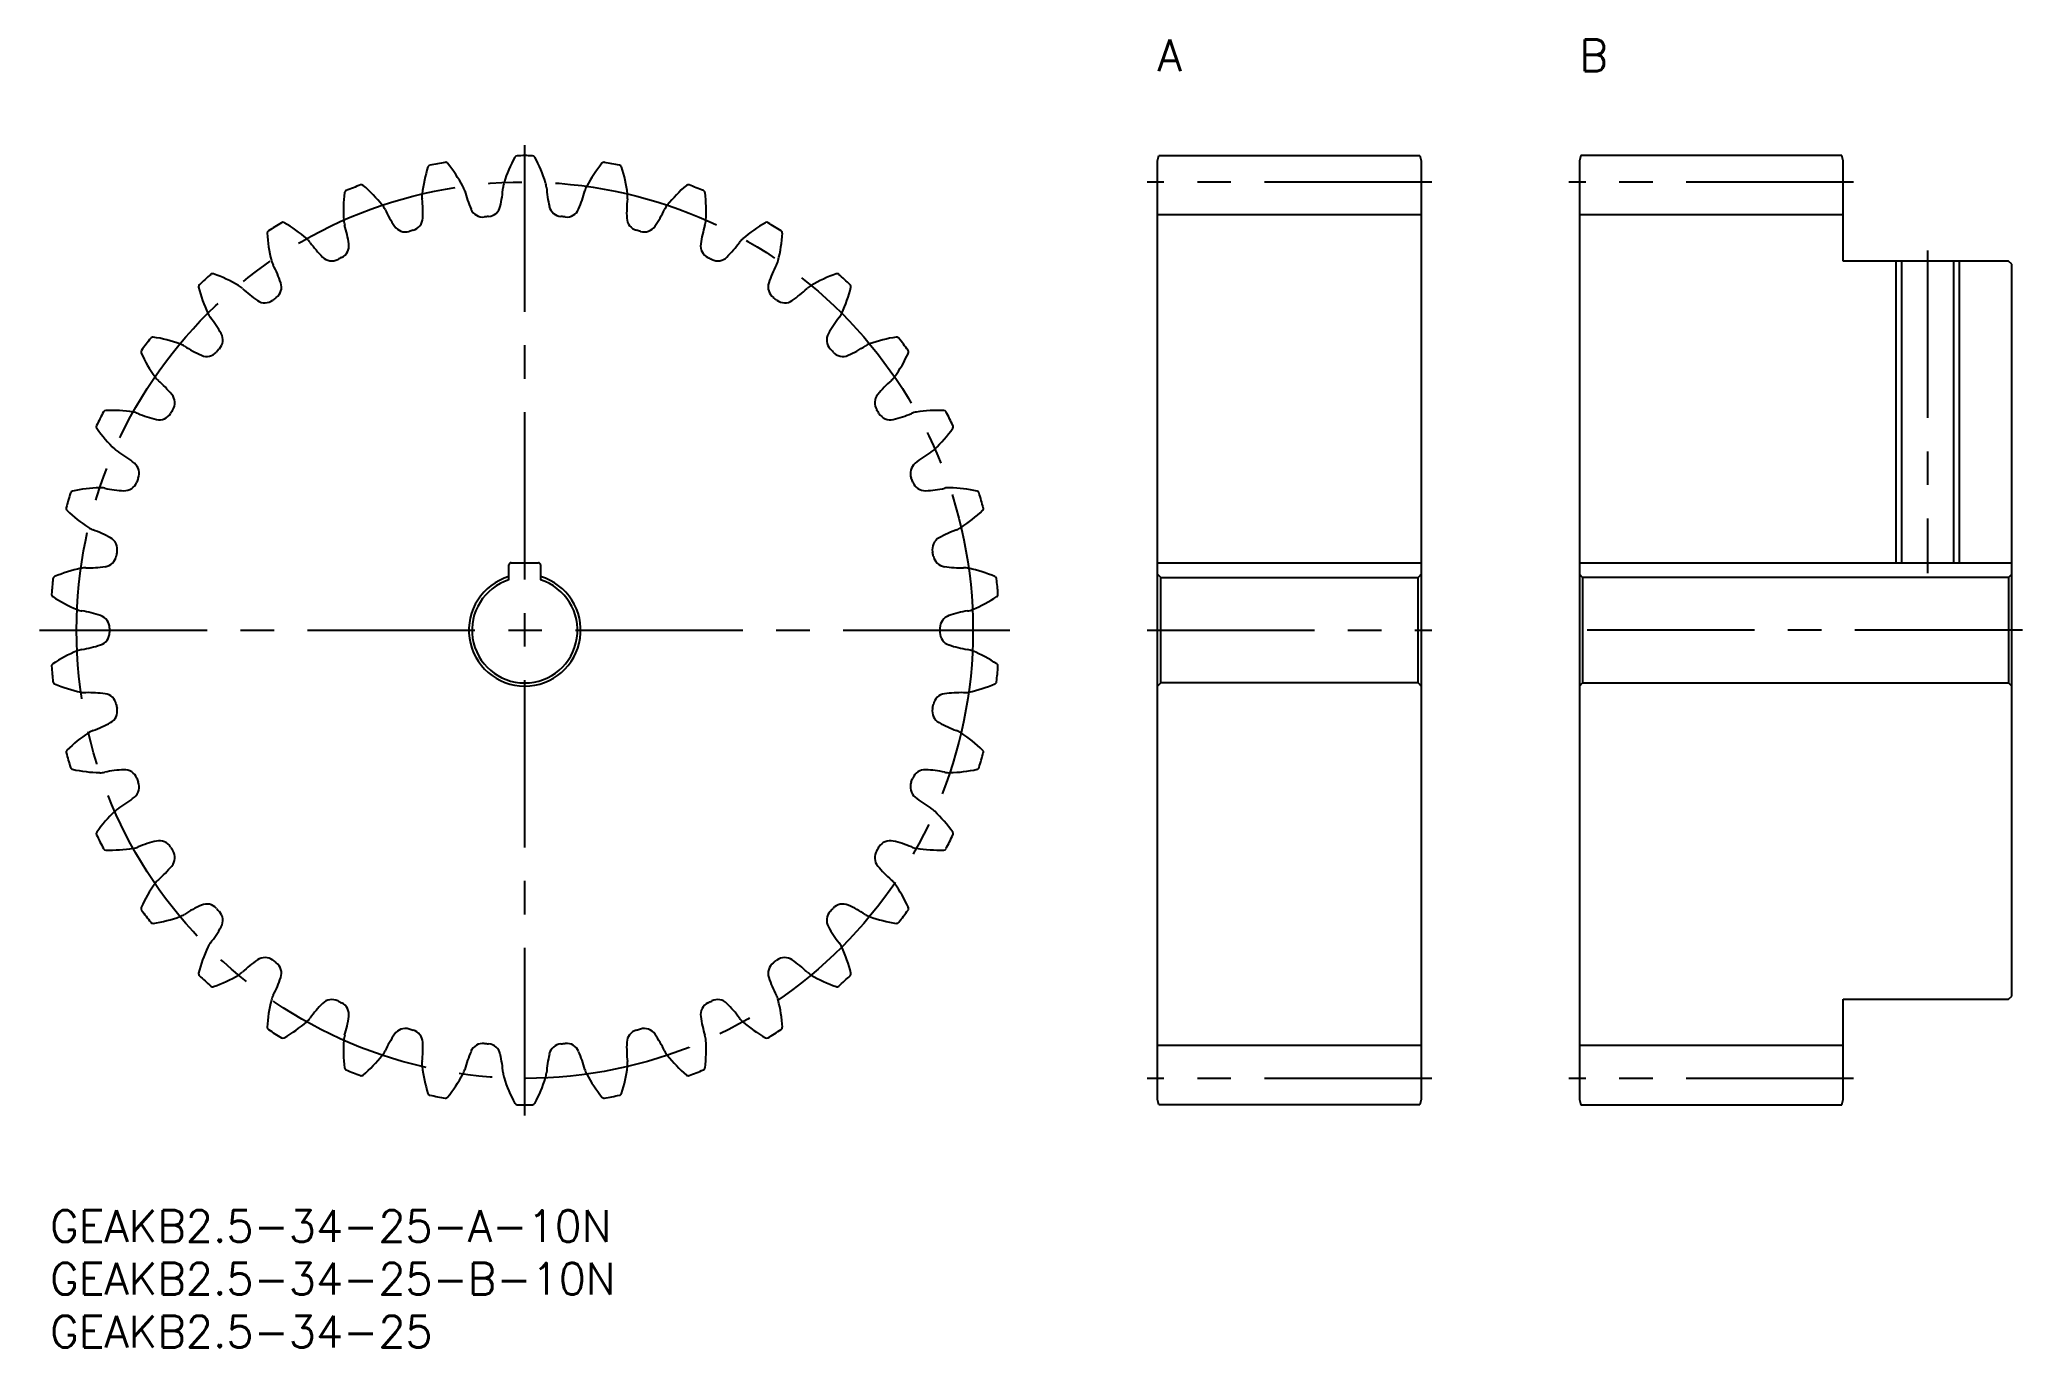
# Model space of a CAD drawing. Extents: x -1 to 187, y -13 to 111.
import ezdxf

# ---------------------------------------------------------------- set-up
doc = ezdxf.new("R2010")
doc.units = 0
doc.header["$LTSCALE"] = 0.5
doc.linetypes.add('CENTER', pattern=[50.8, 31.75, -6.35, 6.35, -6.35])
for name, color, linetype in [('MSM_CENTER', 1, 'CENTER'), ('MSM_CONTINUOUS', 7, 'CONTINUOUS'), ('MSM_NARROW', 5, 'CONTINUOUS'), ('MSM_PART_NUMBER', 7, 'CONTINUOUS')]:
    doc.layers.add(name, color=color, linetype=linetype)
doc.styles.get("Standard").update_dxf_attribs({"font": 'txt.shx', "height": 1, "bigfont": 'bigfont.shx'})

# ---------------------------------------------------------------- blocks, each defined once
blk = doc.blocks.new('*U2')
at = {"layer": 'MSM_PART_NUMBER'}
blk.add_text('GEAKB2.5-34-25-A-10N', height=3, dxfattribs=at).set_placement((0, -3))
blk = doc.blocks.new('*U3')
at = {"layer": 'MSM_PART_NUMBER'}
blk.add_text('GEAKB2.5-34-25-B-10N', height=3, dxfattribs=at).set_placement((0, -8))
blk = doc.blocks.new('*U5')
at = {"layer": 'MSM_PART_NUMBER'}
blk.add_text('GEAKB2.5-34-25', height=3, dxfattribs=at).set_placement((0, -13))
blk = doc.blocks.new('*U6')
at = {"layer": 'MSM_PART_NUMBER'}
blk.add_text('A', height=3, dxfattribs=at).set_placement((105, 108))
blk = doc.blocks.new('*U7')
at = {"layer": 'MSM_PART_NUMBER'}
blk.add_text('B', height=3, dxfattribs=at).set_placement((145, 108))

msp = doc.modelspace()

# ---------------------------------------------------------------- linework, layer by layer
at = {"layer": 'MSM_CENTER'}
for p, q in [((45, 9), (45, 101)), ((131, 97.5), (104, 97.5)), ((171, 97.5), (144, 97.5)), ((178, 91), (178, 60.4)), ((-1, 55), (91, 55)), ((104, 55), (131, 55)), ((187, 55), (144, 55)), ((131, 12.5), (104, 12.5)), ((171, 12.5), (144, 12.5))]:
    msp.add_line(p, q, dxfattribs=at)
msp.add_circle((45, 55), 42.5, dxfattribs=at)
at = {"layer": 'MSM_CONTINUOUS'}
for p, q in [((105, 99.5), (105.13, 100)), ((105.13, 100), (129.87, 100)), ((129.87, 100), (130, 99.5)), ((145.13, 100), (145, 99.5)), ((169.87, 100), (145.13, 100)), ((170, 99.5), (169.87, 100)), ((105, 10.5), (105, 99.5)), ((130, 99.5), (130, 10.5)), ((145, 99.5), (145, 10.5)), ((170, 90), (170, 99.5)), ((130, 94.38), (105, 94.38)), ((170, 94.38), (145, 94.38)), ((185.7, 90), (170, 90)), ((175.54, 90), (175.54, 61.4)), ((180.46, 90), (180.46, 61.4)), ((186, 89.7), (185.7, 90)), ((186, 20.3), (186, 89.7)), ((43.5, 59.77), (43.5, 61.2)), ((43.7, 61.4), (46.3, 61.4)), ((46.5, 61.2), (46.5, 59.77)), ((105, 61.4), (130, 61.4)), ((105.3, 60), (105, 60.3)), ((130, 60.3), (129.7, 60)), ((145, 61.4), (186, 61.4)), ((145, 60.3), (145.3, 60)), ((185.7, 60), (186, 60.3)), ((105.3, 60), (129.7, 60)), ((105.3, 50), (105.3, 60)), ((129.7, 50), (129.7, 60)), ((145.3, 60), (145.3, 50)), ((185.7, 60), (145.3, 60)), ((185.7, 60), (185.7, 50)), ((105, 49.7), (105.3, 50)), ((129.7, 50), (105.3, 50)), ((129.7, 50), (130, 49.7)), ((145.3, 50), (145, 49.7)), ((145.3, 50), (185.7, 50)), ((186, 49.7), (185.7, 50)), ((170, 10.5), (170, 20)), ((170, 20), (185.7, 20)), ((185.7, 20), (186, 20.3)), ((130, 15.62), (105, 15.62)), ((170, 15.62), (145, 15.62)), ((105.13, 10), (105, 10.5)), ((129.87, 10), (105.13, 10)), ((130, 10.5), (129.87, 10)), ((145, 10.5), (145.13, 10)), ((145.13, 10), (169.87, 10)), ((169.87, 10), (170, 10.5))]:
    msp.add_line(p, q, dxfattribs=at)
for centre, radius, start, end in [((56.02, 93.4), 13.6, 151.6188, 162.6471), ((44.27, 99.74), 0.25, 90.9311, 151.6188), ((45, 55), 45, 89.0689, 90.9311), ((45.73, 99.74), 0.25, 28.3812, 89.0689), ((33.98, 93.4), 13.6, 17.3529, 28.3812), ((48.77, 94.77), 13.6, 162.207, 173.2353), ((36.06, 98.85), 0.25, 101.5193, 162.207), ((45, 55), 45, 99.6571, 101.5193), ((37.49, 99.12), 0.25, 38.9695, 99.6571), ((27.11, 90.72), 13.6, 27.9412, 38.9695), ((62.89, 90.72), 13.6, 141.0305, 152.0588), ((52.51, 99.12), 0.25, 80.3429, 141.0306), ((45, 55), 45, 78.4807, 80.3429), ((53.94, 98.85), 0.25, 17.793, 78.4807), ((41.23, 94.77), 13.6, 6.7647, 17.793), ((41.4, 94.79), 13.6, 172.7952, 183.8235), ((28.16, 96.46), 0.25, 112.1076, 172.7953), ((45, 55), 45, 110.2454, 112.1076), ((29.51, 96.99), 0.25, 49.5577, 110.2454), ((20.85, 86.83), 13.6, 38.5294, 49.5577), ((37.31, 96.13), 2.06, 173.2353, 186.6097), ((24.01, 94.6), 11.33, 357.3503, 6.5638), ((37.31, 96.13), 2.06, 14.5668, 27.9412), ((50.27, 99.51), 11.33, 194.6127, 203.8262), ((31.64, 97.78), 11.33, 346.762, 355.9756), ((45, 96.84), 2.06, 162.6471, 176.0214), ((45, 96.84), 2.06, 3.9786, 17.3529), ((58.36, 97.78), 11.33, 184.0244, 193.238), ((39.73, 99.51), 11.33, 336.1738, 345.3873), ((52.69, 96.13), 2.06, 152.0588, 165.4332), ((65.99, 94.6), 11.33, 173.4362, 182.6497), ((52.69, 96.13), 2.06, 353.3903, 6.7647), ((69.15, 86.83), 13.6, 130.4423, 141.4706), ((60.49, 96.99), 0.25, 69.7546, 130.4423), ((45, 55), 45, 67.8924, 69.7546), ((61.84, 96.46), 0.25, 7.2048, 67.8924), ((48.6, 94.79), 13.6, 356.1765, 7.2048), ((29.89, 94.02), 2.06, 25.155, 38.5294), ((42, 99.72), 11.33, 205.2009, 214.4144), ((34.08, 94.13), 1.25, 285.5893, 357.3503), ((41.04, 95.43), 1.25, 203.8262, 275.5872), ((45, 55), 39.38, 95.001, 95.5872), ((41.46, 95.47), 1.25, 275.001, 346.762), ((48.54, 95.47), 1.25, 193.238, 264.999), ((45, 55), 39.38, 84.4128, 84.999), ((48.96, 95.43), 1.25, 264.4128, 336.1738), ((55.92, 94.13), 1.25, 182.6497, 254.4107), ((48, 99.72), 11.33, 325.5856, 334.7991), ((60.11, 94.02), 2.06, 141.4706, 154.845), ((20.83, 92.66), 0.25, 122.6958, 183.3835), ((34.15, 93.45), 13.6, 183.3835, 194.4118), ((45, 55), 45, 120.8336, 122.6958), ((22.06, 93.43), 0.25, 60.1459, 120.8336), ((15.42, 81.85), 13.6, 49.1176, 60.1459), ((22.97, 90.57), 2.06, 35.7433, 49.1177), ((29.89, 94.02), 2.06, 183.8235, 197.1979), ((17.09, 90.07), 11.33, 7.9385, 17.1521), ((33.68, 94.02), 1.25, 214.4144, 286.1755), ((45, 55), 39.37, 105.5893, 106.1754), ((45, 55), 39.37, 73.8246, 74.4107), ((56.32, 94.02), 1.25, 253.8246, 325.5856), ((72.91, 90.07), 11.33, 162.8479, 172.0615), ((60.11, 94.02), 2.06, 342.8021, 356.1765), ((67.03, 90.57), 2.06, 130.8823, 144.2567), ((74.58, 81.85), 13.6, 119.8541, 130.8824), ((67.94, 93.43), 0.25, 59.1664, 119.8541), ((45, 55), 45, 57.3042, 59.1664), ((55.85, 93.45), 13.6, 345.5882, 356.6165), ((69.17, 92.66), 0.25, 356.6165, 57.3042), ((33.84, 98.4), 11.33, 215.7891, 225.0027), ((26.71, 91.27), 1.25, 225.0027, 296.7637), ((45, 55), 39.38, 116.1775, 116.7637), ((27.08, 91.46), 1.25, 296.1775, 7.9385), ((62.92, 91.46), 1.25, 172.0615, 243.8225), ((45, 55), 39.37, 63.2363, 63.8225), ((63.29, 91.27), 1.25, 243.2363, 314.9973), ((56.16, 98.4), 11.33, 314.9973, 324.2109), ((45, 55), 45, 131.4219, 133.284), ((15.39, 88.56), 0.25, 70.7342, 131.4219), ((10.99, 75.95), 13.6, 59.7059, 70.7342), ((22.97, 90.57), 2.06, 194.4118, 207.7861), ((11.12, 84.34), 11.33, 18.5267, 27.7403), ((78.88, 84.34), 11.33, 152.2597, 161.4733), ((67.03, 90.57), 2.06, 332.2139, 345.5882), ((79.01, 75.95), 13.6, 109.2658, 120.2941), ((74.61, 88.56), 0.25, 48.5781, 109.2659), ((45, 55), 45, 46.716, 48.5781), ((14.32, 87.58), 0.25, 133.284, 193.9717), ((27.27, 90.8), 13.6, 193.9717, 205), ((16.81, 85.92), 2.06, 46.3315, 59.7059), ((26.05, 95.61), 11.33, 226.3774, 235.5909), ((45, 55), 39.37, 126.7657, 127.3519), ((20.68, 87.54), 1.25, 306.7657, 18.5267), ((69.32, 87.54), 1.25, 161.4733, 233.2343), ((45, 55), 39.37, 52.6481, 53.2343), ((63.95, 95.61), 11.33, 304.4091, 313.6226), ((73.19, 85.92), 2.06, 120.2941, 133.6685), ((62.73, 90.8), 13.6, 335, 346.0283), ((75.68, 87.58), 0.25, 346.0283, 46.716), ((16.81, 85.92), 2.06, 205, 218.3744), ((6.31, 77.62), 11.33, 29.115, 38.3285), ((20.35, 87.29), 1.25, 235.5909, 307.3519), ((69.65, 87.29), 1.25, 232.6481, 304.4091), ((83.69, 77.62), 11.33, 141.6715, 150.885), ((73.19, 85.92), 2.06, 321.6256, 335), ((9.73, 82.54), 0.25, 81.3224, 142.0101), ((7.72, 69.35), 13.6, 70.2941, 81.3224), ((15.12, 82.52), 1.25, 317.354, 29.115), ((74.88, 82.52), 1.25, 150.885, 222.646), ((82.28, 69.35), 13.6, 98.6776, 109.7059), ((80.27, 82.54), 0.25, 37.9899, 98.6776), ((8.86, 81.38), 0.25, 143.8723, 204.5599), ((21, 86.93), 13.6, 204.56, 215.5882), ((45, 55), 45, 142.0101, 143.8723), ((11.61, 80.22), 2.06, 56.9197, 70.2941), ((18.91, 91.44), 11.33, 236.9656, 246.1791), ((14.84, 82.21), 1.25, 246.1791, 317.9401), ((45, 55), 39.38, 137.354, 137.9401), ((45, 55), 39.38, 42.0599, 42.646), ((75.16, 82.21), 1.25, 222.0599, 293.8209), ((71.09, 91.44), 11.33, 293.8209, 303.0344), ((78.39, 80.22), 2.06, 109.7059, 123.0803), ((69, 86.93), 13.6, 324.4118, 335.44), ((45, 55), 45, 36.1277, 37.9899), ((81.14, 81.38), 0.25, 335.44, 36.1277), ((11.61, 80.22), 2.06, 215.5882, 228.9626), ((78.39, 80.22), 2.06, 311.0374, 324.4118), ((2.81, 70.12), 11.33, 39.7032, 48.9168), ((10.57, 76.56), 1.25, 327.9422, 39.7032), ((79.43, 76.56), 1.25, 140.2968, 212.0578), ((87.19, 70.12), 11.33, 131.0832, 140.2968), ((45, 55), 45, 152.5983, 154.4605), ((5.27, 75.6), 0.25, 91.9106, 152.5983), ((5.72, 62.25), 13.6, 80.8824, 91.9106), ((7.55, 73.65), 2.06, 67.508, 80.8824), ((12.66, 86.02), 11.33, 247.5538, 256.7674), ((10.35, 76.21), 1.25, 256.7674, 328.5283), ((45, 55), 39.37, 147.9422, 148.5284), ((45, 55), 39.38, 31.4716, 32.0578), ((79.65, 76.21), 1.25, 211.4716, 283.2326), ((77.34, 86.02), 11.33, 283.2326, 292.4462), ((82.45, 73.65), 2.06, 99.1176, 112.492), ((84.28, 62.25), 13.6, 88.0894, 99.1176), ((84.73, 75.6), 0.25, 27.4017, 88.0894), ((45, 55), 45, 25.5395, 27.4017), ((4.62, 74.29), 0.25, 154.4605, 215.1482), ((15.54, 81.98), 13.6, 215.1482, 226.1765), ((74.46, 81.98), 13.6, 313.8235, 324.8518), ((85.38, 74.29), 0.25, 324.8518, 25.5395), ((7.55, 73.65), 2.06, 226.1765, 239.5508), ((0.75, 62.11), 11.33, 50.2914, 59.505), ((89.25, 62.11), 11.33, 120.495, 129.7086), ((82.45, 73.65), 2.06, 300.4492, 313.8235), ((7.19, 69.87), 1.25, 338.5304, 50.2914), ((82.81, 69.87), 1.25, 129.7086, 201.4696), ((45, 55), 45, 163.1866, 165.0487), ((2.16, 67.94), 0.25, 102.4988, 163.1866), ((5.05, 54.91), 13.6, 91.4706, 102.4989), ((4.76, 66.45), 2.06, 78.0962, 91.4706), ((7.51, 79.55), 11.33, 258.1421, 267.3556), ((7.04, 69.48), 1.25, 267.3556, 339.1166), ((45, 55), 39.37, 158.5304, 159.1166), ((45, 55), 39.38, 20.8834, 21.4696), ((82.96, 69.48), 1.25, 200.8834, 272.6444), ((82.49, 79.55), 11.33, 272.6444, 281.8579), ((85.24, 66.45), 2.06, 88.5294, 101.9038), ((84.95, 54.91), 13.6, 77.5011, 88.5294), ((87.84, 67.94), 0.25, 16.8134, 77.5011), ((45, 55), 45, 14.9513, 16.8134), ((1.76, 66.55), 0.25, 165.0487, 225.7364), ((11.08, 76.11), 13.6, 225.7364, 236.7647), ((78.92, 76.11), 13.6, 303.2353, 314.2636), ((88.24, 66.55), 0.25, 314.2635, 14.9513), ((4.76, 66.45), 2.06, 236.7647, 250.1391), ((0.2, 53.86), 11.33, 60.8797, 70.0932), ((89.8, 53.86), 11.33, 109.9068, 119.1203), ((85.24, 66.45), 2.06, 289.8609, 303.2353), ((5.11, 62.67), 1.25, 349.1187, 60.8797), ((45, 55), 39.38, 169.1187, 169.7048), ((84.89, 62.67), 1.25, 119.1203, 190.8813), ((45, 55), 39.37, 10.2952, 10.8813), ((5.75, 47.57), 13.6, 102.0588, 113.0871), ((3.34, 58.86), 2.06, 88.6845, 102.0588), ((3.64, 72.25), 11.33, 268.7303, 277.9439), ((5.03, 62.26), 1.25, 277.9439, 349.7048), ((43.7, 61.2), 0.2, 90, 180), ((46.3, 61.2), 0.2, 0, 90), ((84.97, 62.26), 1.25, 190.2952, 262.0561), ((86.36, 72.25), 11.33, 262.0561, 271.2697), ((86.66, 58.86), 2.06, 77.9412, 91.3155), ((84.25, 47.57), 13.6, 66.9129, 77.9412), ((45, 55), 45, 173.7748, 175.637), ((0.38, 58.4), 0.25, 175.637, 236.3247), ((0.51, 59.85), 0.25, 113.0871, 173.7748), ((45, 55), 5.3, 106.4405, 73.5595), ((45, 55), 5, 107.4576, 72.5424), ((89.49, 59.85), 0.25, 6.2252, 66.9129), ((45, 55), 45, 4.363, 6.2252), ((89.62, 58.4), 0.25, 303.6753, 4.363), ((7.78, 69.51), 13.6, 236.3247, 247.3529), ((3.34, 58.86), 2.06, 247.3529, 260.7273), ((1.17, 45.65), 11.33, 71.4679, 80.6815), ((88.83, 45.65), 11.33, 99.3185, 108.5321), ((86.66, 58.86), 2.06, 279.2727, 292.6471), ((82.22, 69.51), 13.6, 292.6471, 303.6753), ((4.38, 55.21), 1.25, 359.7069, 71.4679), ((4.38, 54.79), 1.25, 288.5321, 0.2931), ((45, 55), 39.38, 179.7069, 180.2931), ((85.62, 55.21), 1.25, 108.5321, 180.2931), ((45, 55), 39.38, 359.7069, 0.2931), ((85.62, 54.79), 1.25, 179.7069, 251.4679), ((7.78, 40.49), 13.6, 112.6471, 123.6753), ((3.34, 51.14), 2.06, 99.2727, 112.6471), ((1.17, 64.35), 11.33, 279.3185, 288.5321), ((88.83, 64.35), 11.33, 251.4679, 260.6815), ((86.66, 51.14), 2.06, 67.3529, 80.7273), ((82.22, 40.49), 13.6, 56.3247, 67.3529), ((0.38, 51.6), 0.25, 123.6753, 184.363), ((45, 55), 45, 184.363, 186.2252), ((45, 55), 45, 353.7748, 355.637), ((89.62, 51.6), 0.25, 355.637, 56.3247), ((0.51, 50.15), 0.25, 186.2252, 246.9129), ((5.75, 62.43), 13.6, 246.9129, 257.9412), ((3.34, 51.14), 2.06, 257.9412, 271.3155), ((3.64, 37.75), 11.33, 82.0561, 91.2697), ((5.03, 47.74), 1.25, 10.2952, 82.0561), ((84.97, 47.74), 1.25, 97.9439, 169.7048), ((86.36, 37.75), 11.33, 88.7303, 97.9439), ((86.66, 51.14), 2.06, 268.6845, 282.0588), ((84.25, 62.43), 13.6, 282.0588, 293.0871), ((89.49, 50.15), 0.25, 293.0871, 353.7748), ((5.11, 47.33), 1.25, 299.1203, 10.8813), ((45, 55), 39.37, 190.2952, 190.8813), ((84.89, 47.33), 1.25, 169.1187, 240.8797), ((45, 55), 39.37, 349.1187, 349.7048), ((11.08, 33.89), 13.6, 123.2353, 134.2636), ((4.76, 43.55), 2.06, 109.8609, 123.2353), ((0.2, 56.14), 11.33, 289.9068, 299.1203), ((89.8, 56.14), 11.33, 240.8797, 250.0932), ((85.24, 43.55), 2.06, 56.7647, 70.1391), ((78.92, 33.89), 13.6, 45.7364, 56.7647), ((1.76, 43.45), 0.25, 134.2635, 194.9513), ((45, 55), 45, 194.9513, 196.8134), ((45, 55), 45, 343.1866, 345.0487), ((88.24, 43.45), 0.25, 345.0487, 45.7364), ((2.16, 42.06), 0.25, 196.8134, 257.5011), ((5.05, 55.09), 13.6, 257.5011, 268.5294), ((4.76, 43.55), 2.06, 268.5294, 281.9038), ((7.51, 30.45), 11.33, 92.6444, 101.8579), ((7.04, 40.52), 1.25, 20.8834, 92.6444), ((82.96, 40.52), 1.25, 87.3556, 159.1166), ((82.49, 30.45), 11.33, 78.1421, 87.3556), ((85.24, 43.55), 2.06, 258.0962, 271.4706), ((84.95, 55.09), 13.6, 271.4706, 282.4989), ((87.84, 42.06), 0.25, 282.4989, 343.1866), ((7.19, 40.13), 1.25, 309.7086, 21.4696), ((45, 55), 39.38, 200.8834, 201.4696), ((82.81, 40.13), 1.25, 158.5304, 230.2914), ((45, 55), 39.37, 338.5304, 339.1166), ((15.54, 28.02), 13.6, 133.8235, 144.8518), ((7.55, 36.35), 2.06, 120.4492, 133.8235), ((0.75, 47.89), 11.33, 300.495, 309.7086), ((89.25, 47.89), 11.33, 230.2914, 239.505), ((82.45, 36.35), 2.06, 46.1765, 59.5508), ((74.46, 28.02), 13.6, 35.1482, 46.1765), ((4.62, 35.71), 0.25, 144.8518, 205.5395), ((85.38, 35.71), 0.25, 334.4605, 35.1482), ((45, 55), 45, 205.5395, 207.4017), ((5.27, 34.4), 0.25, 207.4017, 268.0894), ((5.72, 47.75), 13.6, 268.0894, 279.1176), ((7.55, 36.35), 2.06, 279.1176, 292.492), ((12.66, 23.98), 11.33, 103.2326, 112.4462), ((10.35, 33.79), 1.25, 31.4716, 103.2326), ((45, 55), 39.38, 211.4716, 212.0578), ((10.57, 33.44), 1.25, 320.2968, 32.0578), ((79.43, 33.44), 1.25, 147.9422, 219.7032), ((45, 55), 39.37, 327.9422, 328.5284), ((79.65, 33.79), 1.25, 76.7674, 148.5284), ((77.34, 23.98), 11.33, 67.5538, 76.7674), ((82.45, 36.35), 2.06, 247.508, 260.8824), ((84.28, 47.75), 13.6, 260.8824, 271.9106), ((84.73, 34.4), 0.25, 271.9106, 332.5983), ((45, 55), 45, 332.5983, 334.4605), ((2.81, 39.88), 11.33, 311.0832, 320.2968), ((87.19, 39.88), 11.33, 219.7032, 228.9168), ((21, 23.07), 13.6, 144.4118, 155.44), ((11.61, 29.78), 2.06, 131.0374, 144.4118), ((78.39, 29.78), 2.06, 35.5882, 48.9626), ((69, 23.07), 13.6, 24.56, 35.5882), ((8.86, 28.62), 0.25, 155.44, 216.1277), ((45, 55), 45, 216.1277, 217.9899), ((18.91, 18.56), 11.33, 113.8209, 123.0344), ((14.84, 27.79), 1.25, 42.0599, 113.8209), ((45, 55), 39.38, 222.0599, 222.646), ((15.12, 27.48), 1.25, 330.885, 42.6461), ((74.88, 27.48), 1.25, 137.354, 209.115), ((45, 55), 39.37, 317.354, 317.9401), ((75.16, 27.79), 1.25, 66.1791, 137.9401), ((71.09, 18.56), 11.33, 56.9656, 66.1791), ((45, 55), 45, 322.0101, 323.8723), ((81.14, 28.62), 0.25, 323.8723, 24.56), ((9.73, 27.46), 0.25, 217.9899, 278.6776), ((7.72, 40.65), 13.6, 278.6776, 289.7059), ((11.61, 29.78), 2.06, 289.7059, 303.0803), ((6.31, 32.38), 11.33, 321.6715, 330.885), ((83.69, 32.38), 11.33, 209.115, 218.3285), ((78.39, 29.78), 2.06, 236.9197, 250.2941), ((82.28, 40.65), 13.6, 250.2941, 261.3224), ((80.27, 27.46), 0.25, 261.3224, 322.0101), ((27.27, 19.2), 13.6, 155, 166.0283), ((16.81, 24.08), 2.06, 141.6256, 155), ((73.19, 24.08), 2.06, 25, 38.3744), ((62.73, 19.2), 13.6, 13.9717, 25), ((16.81, 24.08), 2.06, 300.2941, 313.6685), ((26.05, 14.39), 11.33, 124.4091, 133.6226), ((20.35, 22.71), 1.25, 52.6481, 124.4091), ((45, 55), 39.37, 232.6481, 233.2343), ((20.68, 22.46), 1.25, 341.4733, 53.2343), ((69.32, 22.46), 1.25, 126.7657, 198.5267), ((45, 55), 39.37, 306.7657, 307.3519), ((69.65, 22.71), 1.25, 55.5909, 127.3519), ((63.95, 14.39), 11.33, 46.3774, 55.5909), ((73.19, 24.08), 2.06, 226.3315, 239.7059), ((14.32, 22.42), 0.25, 166.0282, 226.716), ((45, 55), 45, 226.716, 228.5781), ((15.39, 21.44), 0.25, 228.5781, 289.2659), ((10.99, 34.05), 13.6, 289.2658, 300.2941), ((11.12, 25.66), 11.33, 332.2597, 341.4733), ((78.88, 25.66), 11.33, 198.5267, 207.7403), ((79.01, 34.05), 13.6, 239.7059, 250.7342), ((74.61, 21.44), 0.25, 250.7342, 311.4219), ((45, 55), 45, 311.4219, 313.284), ((75.68, 22.42), 0.25, 313.284, 13.9717), ((34.15, 16.55), 13.6, 165.5882, 176.6165), ((22.97, 19.43), 2.06, 152.2139, 165.5882), ((33.84, 11.6), 11.33, 134.9973, 144.2109), ((26.71, 18.73), 1.25, 63.2363, 134.9973), ((45, 55), 39.37, 243.2363, 243.8225), ((27.08, 18.54), 1.25, 352.0615, 63.8225), ((62.92, 18.54), 1.25, 116.1775, 187.9385), ((45, 55), 39.38, 296.1775, 296.7637), ((63.29, 18.73), 1.25, 45.0027, 116.7637), ((56.16, 11.6), 11.33, 35.7891, 45.0027), ((67.03, 19.43), 2.06, 14.4118, 27.7861), ((55.85, 16.55), 13.6, 3.3835, 14.4118), ((20.83, 17.34), 0.25, 176.6165, 237.3042), ((45, 55), 45, 237.3042, 239.1664), ((15.42, 28.15), 13.6, 299.8541, 310.8824), ((22.97, 19.43), 2.06, 310.8823, 324.2567), ((17.09, 19.93), 11.33, 342.8479, 352.0615), ((33.68, 15.98), 1.25, 73.8246, 145.5856), ((45, 55), 39.37, 253.8246, 254.4107), ((34.08, 15.87), 1.25, 2.6497, 74.4107), ((55.92, 15.87), 1.25, 105.5893, 177.3503), ((45, 55), 39.37, 285.5893, 286.1754), ((56.32, 15.98), 1.25, 34.4144, 106.1754), ((72.91, 19.93), 11.33, 187.9385, 197.1521), ((67.03, 19.43), 2.06, 215.7433, 229.1177), ((74.58, 28.15), 13.6, 229.1176, 240.1459), ((45, 55), 45, 300.8336, 302.6958), ((69.17, 17.34), 0.25, 302.6958, 3.3835), ((22.06, 16.57), 0.25, 239.1664, 299.8541), ((41.4, 15.21), 13.6, 176.1765, 187.2048), ((29.89, 15.98), 2.06, 162.8021, 176.1765), ((29.89, 15.98), 2.06, 321.4706, 334.845), ((42, 10.28), 11.33, 145.5856, 154.7991), ((24.01, 15.4), 11.33, 353.4362, 2.6497), ((50.27, 10.49), 11.33, 156.1738, 165.3873), ((41.04, 14.57), 1.25, 84.4128, 156.1738), ((45, 55), 39.37, 264.4128, 264.999), ((41.46, 14.53), 1.25, 13.238, 84.999), ((48.54, 14.53), 1.25, 95.001, 166.762), ((45, 55), 39.37, 275.001, 275.5872), ((48.96, 14.57), 1.25, 23.8262, 95.5872), ((39.73, 10.49), 11.33, 14.6127, 23.8262), ((65.99, 15.4), 11.33, 177.3503, 186.5638), ((48, 10.28), 11.33, 25.2009, 34.4144), ((60.11, 15.98), 2.06, 205.155, 218.5294), ((60.11, 15.98), 2.06, 3.8235, 17.1979), ((48.6, 15.21), 13.6, 352.7952, 3.8235), ((67.94, 16.57), 0.25, 240.1459, 300.8336), ((28.16, 13.54), 0.25, 187.2047, 247.8925), ((45, 55), 45, 247.8924, 249.7546), ((20.85, 23.17), 13.6, 310.4423, 321.4706), ((37.31, 13.87), 2.06, 173.3903, 186.7647), ((48.77, 15.23), 13.6, 186.7647, 197.793), ((37.31, 13.87), 2.06, 332.0588, 345.4332), ((31.64, 12.22), 11.33, 4.0244, 13.238), ((58.36, 12.22), 11.33, 166.762, 175.9756), ((52.69, 13.87), 2.06, 194.5668, 207.9412), ((41.23, 15.23), 13.6, 342.207, 353.2353), ((52.69, 13.87), 2.06, 353.2353, 6.6097), ((69.15, 23.17), 13.6, 218.5294, 229.5577), ((45, 55), 45, 290.2454, 292.1076), ((61.84, 13.54), 0.25, 292.1076, 352.7953), ((29.51, 13.01), 0.25, 249.7546, 310.4423), ((27.11, 19.28), 13.6, 321.0305, 332.0588), ((45, 13.16), 2.06, 183.9786, 197.3529), ((56.02, 16.6), 13.6, 197.3529, 208.3812), ((33.98, 16.6), 13.6, 331.6188, 342.6471), ((45, 13.16), 2.06, 342.647, 356.0214), ((62.89, 19.28), 13.6, 207.9412, 218.9695), ((60.49, 13.01), 0.25, 229.5577, 290.2454), ((36.06, 11.15), 0.25, 197.7929, 258.4807), ((45, 55), 45, 258.4807, 260.3429), ((37.49, 10.88), 0.25, 260.3429, 321.0306), ((44.27, 10.26), 0.25, 208.3812, 269.0689), ((45, 55), 45, 269.0689, 270.9311), ((45.73, 10.26), 0.25, 270.9311, 331.6188), ((52.51, 10.88), 0.25, 218.9694, 279.6572), ((45, 55), 45, 279.6571, 281.5193), ((53.94, 11.15), 0.25, 281.5193, 342.207)]:
    msp.add_arc(centre, radius, start, end, dxfattribs=at)
at = {"layer": 'MSM_NARROW'}
for p, q in [((175, 90), (175, 61.4)), ((181, 90), (181, 61.4))]:
    msp.add_line(p, q, dxfattribs=at)

# ---------------------------------------------------------------- block references
at = {"layer": 'MSM_CONTINUOUS'}
for name in ['*U6', '*U7', '*U2', '*U3', '*U5']:
    msp.add_blockref(name, (0, 0), dxfattribs=at)

doc.saveas('drawing.dxf')
